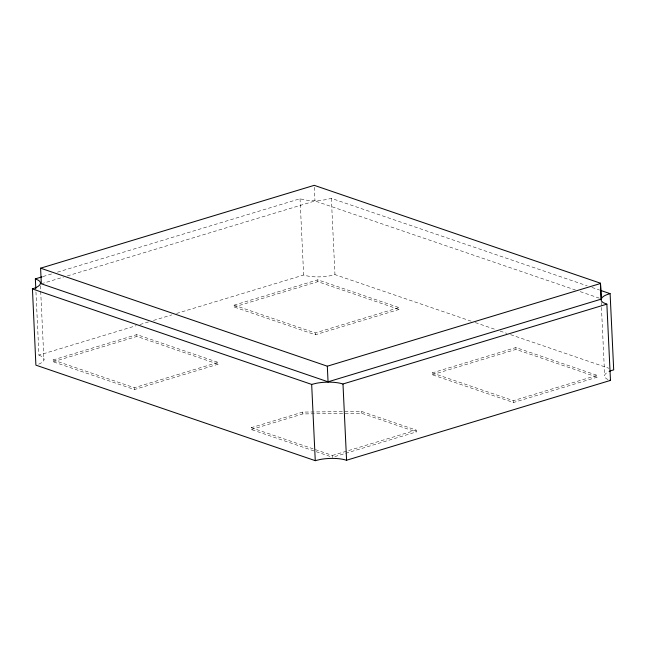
<?xml version="1.0" encoding="UTF-8"?>
<svg xmlns="http://www.w3.org/2000/svg" width="646" height="646" viewBox="0 0 646 646"><rect width="100%" height="100%" fill="white"/><g stroke="black" fill="none" stroke-linecap="round" stroke-linejoin="round"><path stroke-width="0.48" stroke-dasharray="3.23 2.42" d="M43.04 276.536L52.665 273.621M57.478 272.168L300.043 198.734A22.295 7.033 -2.7 0 0 326.585 199.525L331.366 198.362L587.198 285.823M41.328 283.796L63.494 277.086M67.346 275.923L314.973 200.954L575.457 290.006M35.958 291.911L38.938 355.122L136.153 325.689M140.004 324.518L148.669 321.902M153.482 320.44L171.771 314.909M176.584 313.447L303.725 275.018A22.295 7.033 -2.7 0 0 330.187 275.777L334.959 274.615L471.467 321.28M53.101 359.951L136.847 334.604L218.065 362.366L218.146 364.207L134.408 389.554L53.19 361.792L53.101 359.951L134.328 387.721L218.065 362.366M234.038 305.178L317.775 279.823L398.994 307.593L399.083 309.434L315.345 334.781L234.127 307.012L234.038 305.178L315.256 332.94L398.994 307.593M53.19 361.792L136.928 336.437L218.146 364.207M234.127 307.012L317.864 281.664L399.083 309.434M251.229 427.684L332.448 455.454L332.537 457.287L251.318 429.525L251.229 427.684L302.764 412.083L361.469 411.397L416.185 430.099L416.274 431.94L333.498 456.997M432.166 372.912L515.904 347.556L597.122 375.326L597.211 377.167L513.473 402.515L432.255 374.745L432.166 372.912L513.384 400.673L597.122 375.326M251.318 429.525L302.853 413.925L361.558 413.23L416.274 431.94M432.255 374.745L515.992 349.397L597.211 377.167M332.448 455.454L416.185 430.099M591.97 287.454L599.601 290.07M580.229 291.637L599.31 298.161M475.286 322.588L495.329 329.444M500.101 331.075L506.787 333.36M510.606 334.66L608.928 368.277M300.043 198.734L303.644 274.986M38.938 355.122L41.966 356.503A22.295 7.033 -2.7 0 1 38.534 364.239M601.216 302.401L601.402 306.398M601.45 307.391L604.648 375.294M515.904 347.556L515.992 349.397M513.384 400.673L513.473 402.515M361.469 411.397L361.558 413.23M331.366 198.362L334.959 274.615M314.336 187.292L314.973 200.954M317.775 279.823L317.864 281.664M315.256 332.94L315.345 334.781M302.764 412.083L302.853 413.925M136.847 334.604L136.928 336.437M134.328 387.721L134.408 389.554M40.44 285.766L43.936 360.008M608.023 379.557A22.295 7.033 -2.7 0 1 608.621 371.708"/><path stroke-width="0.97" d="M601.071 299.171L328.055 381.818L41.328 283.796L40.593 268.179L314.239 185.337L600.481 283.198L601.297 300.875L603.033 302.554L606.869 304.161L610.47 380.405L346.498 460.259A22.295 7.033 -2.7 0 0 320.045 459.5L315.264 460.663L35.893 365.151L32.437 288.867A22.295 7.033 -2.7 0 0 38.372 280.251L35.344 278.87L35.813 288.899M35.344 278.87L42.079 276.827M40.593 268.179L327.32 366.201L600.336 283.554M32.3 288.899L311.671 384.41L316.443 383.248A22.295 7.033 -2.7 0 1 342.905 384.007L606.869 304.161M609.315 371.385A22.295 7.033 -2.7 0 1 612.561 370.182L613.7 369.908L610.107 293.655C606.86 294.641 603.001 295.666 601.216 298.815L600.481 283.198M609.735 380.228L610.47 380.405M600.562 290.393L610.107 293.655M342.986 384.047L346.587 460.299M327.32 366.201L328.055 381.818M311.671 384.41L315.264 460.663"/></g></svg>
